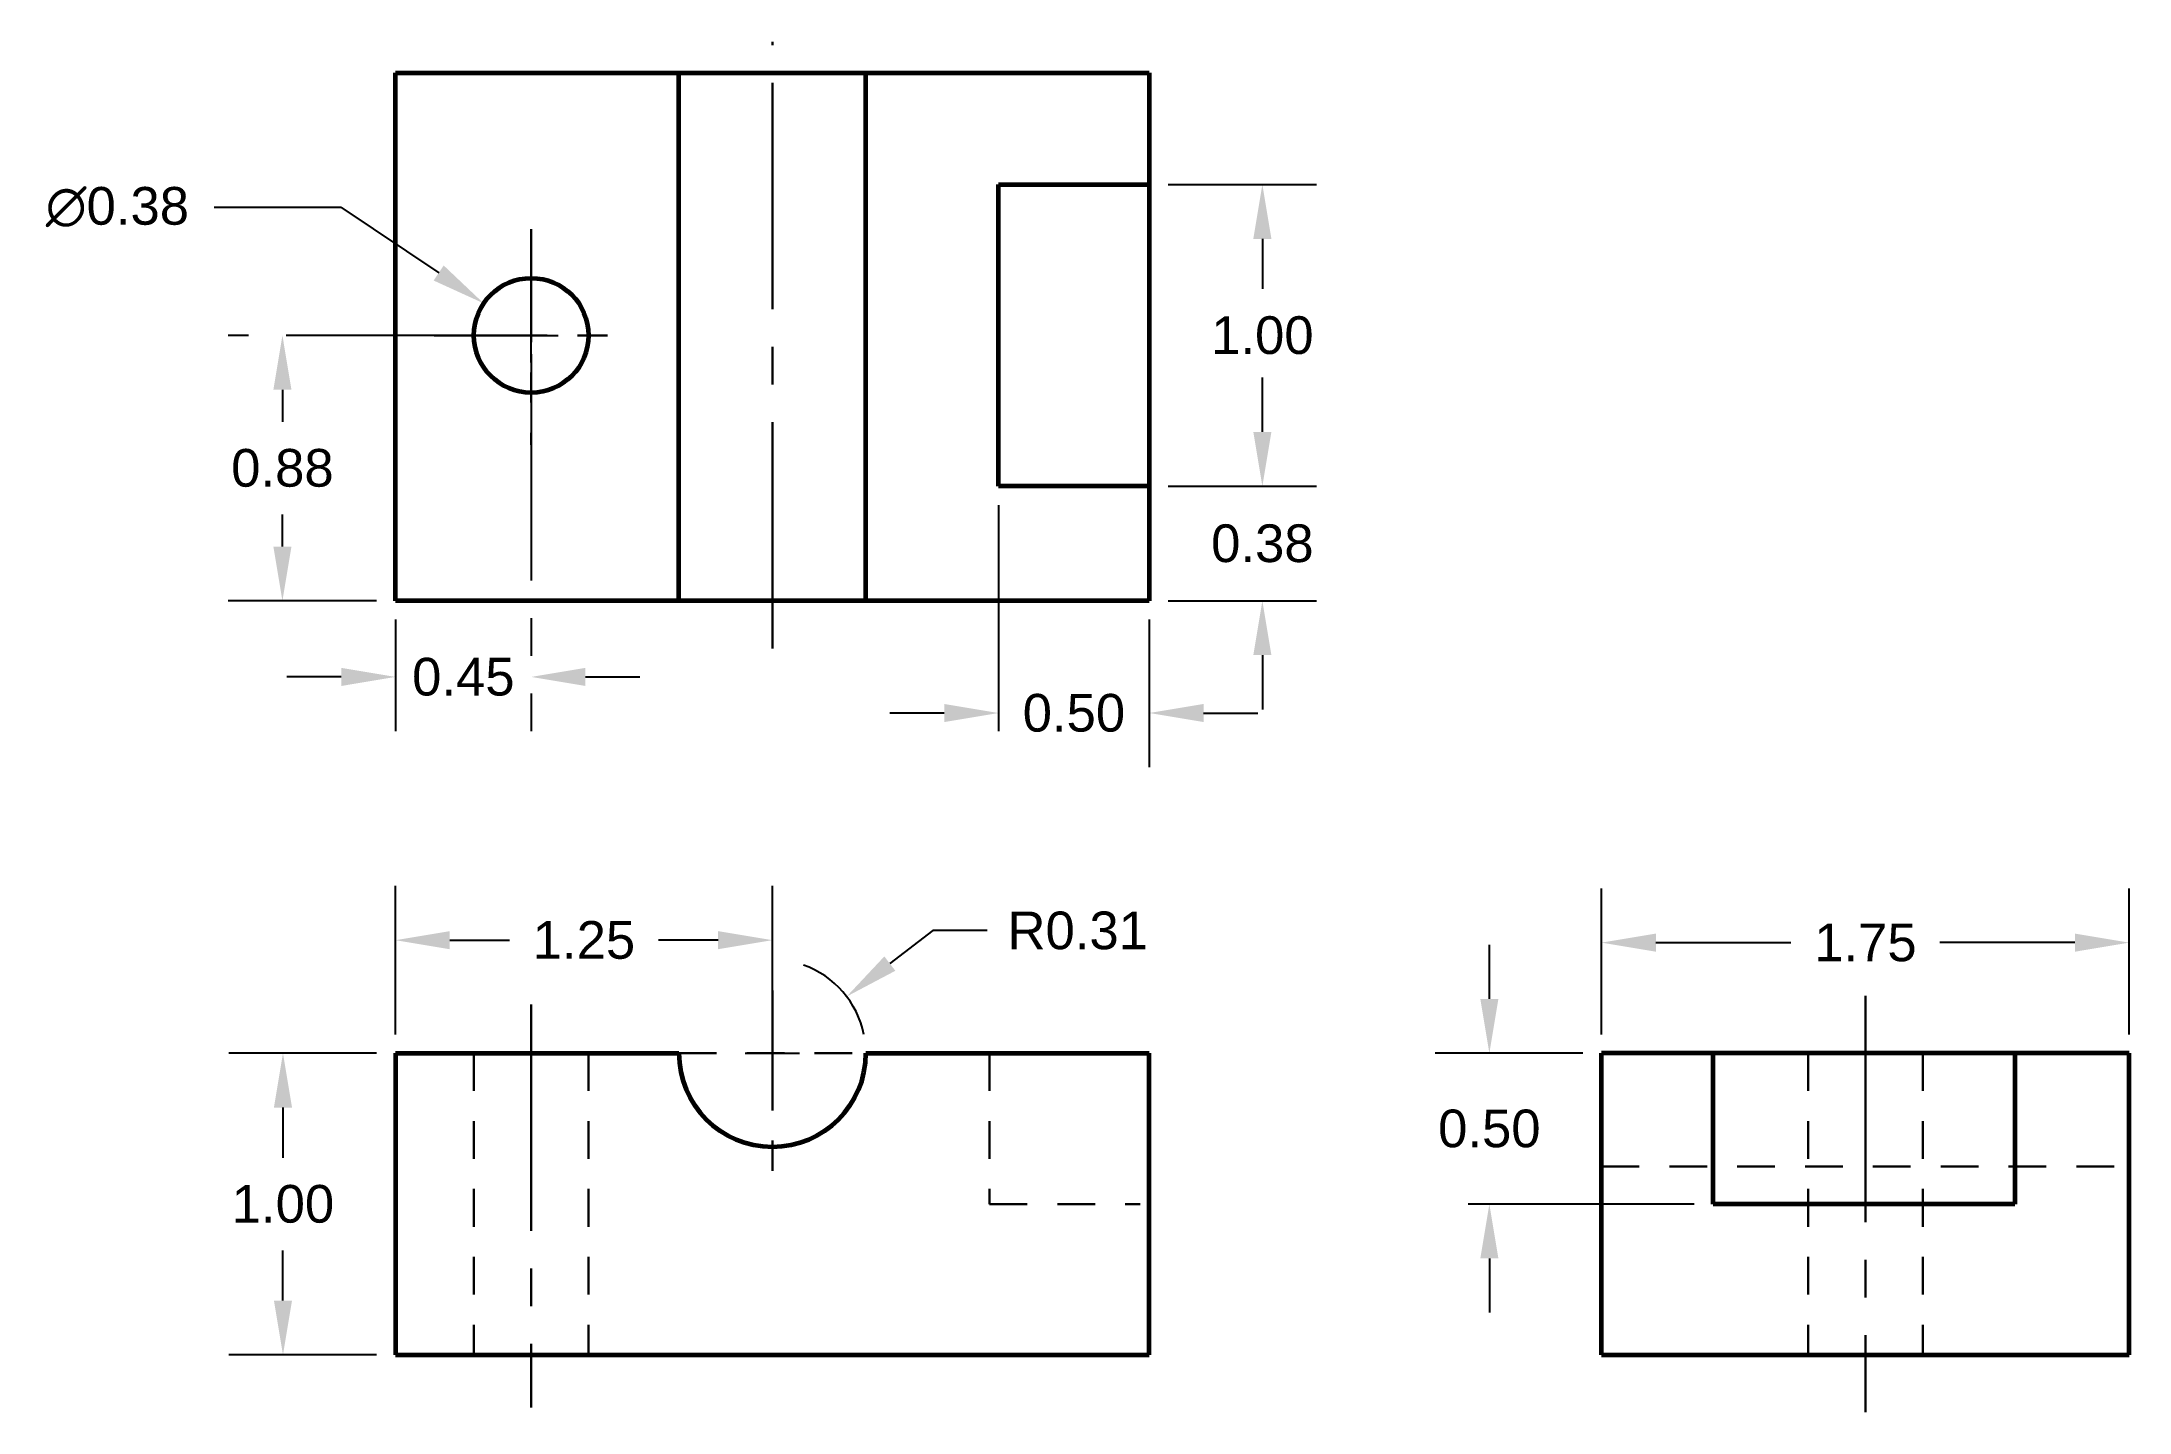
# Model space of a CAD drawing. Header units: inches. Extents: x 1.45 to 8.38, y 1.93 to 6.48.
import ezdxf

# ---------------------------------------------------------------- set-up
doc = ezdxf.new("R2010")
doc.units = ezdxf.units.IN
doc.header["$MEASUREMENT"] = 0
doc.linetypes.add('CENTER2', pattern=[1.125, 0.75, -0.125, 0.125, -0.125])
doc.linetypes.add('HIDDEN2', pattern=[0.1875, 0.125, -0.0625])
for name, color, linetype, lineweight in [('CENTERLINE', 7, 'CENTER2', 30), ('DIMENSION', 7, 'CENTER2', 30), ('HIDDEN', 7, 'HIDDEN2', 30), ('OBJECT', 7, 'Continuous', 60)]:
    doc.layers.add(name, color=color, linetype=linetype, lineweight=lineweight)
doc.styles.get("Standard").update_dxf_attribs({"font": 'arial.ttf'})
doc.dimstyles.get("Standard").update_dxf_attribs({"dimtxt": 0.125, "dimasz": 0.18, "dimexe": 0.18, "dimexo": 0.0625, "dimgap": 0.09, "dimtad": 0, "dimtih": 1, "dimtoh": 1, "dimzin": 0, "dimdsep": 46, "dimtxsty": 'Standard', "dimcen": 0.09, "dimadec": 0, "dimazin": 0, "dimtfac": 1, "dimtofl": 0, "dimtmove": 0, "dimatfit": 3, "dimfxl": 1, "dimtolj": 1, "dimtzin": 0, "dimarcsym": 0})

# ---------------------------------------------------------------- blocks, each defined once
blk = doc.blocks.new('*D1')
at = {"layer": 'Defpoints', "color": 0, "transparency": 16777216}
for p in [(5.125, 6.005), (5.125, 5.005), (5.5, 5.005)]:
    blk.add_point(p, dxfattribs=at)
at = {"layer": 'DIMENSION', "color": 0, "lineweight": -2, "transparency": 16777216}
for p, q in [((5.1875, 6.005), (5.68, 6.005)), ((5.5, 5.825), (5.5, 5.6588)), ((5.5, 5.185), (5.5, 5.3512)), ((5.1875, 5.005), (5.68, 5.005))]:
    blk.add_line(p, q, dxfattribs=at)
at = {"layer": 'DIMENSION', "color": 0, "transparency": 16777216}
for points in [[(5.47, 5.825), (5.53, 5.825), (5.5, 6.005)], [(5.47, 5.185), (5.53, 5.185), (5.5, 5.005)]]:
    blk.add_solid(points, dxfattribs=at)
at = {"layer": 'DIMENSION', "color": 0, "transparency": 16777216, "insert": (5.5, 5.505), "char_height": 0.125, "attachment_point": 5}
blk.add_mtext('\\A1;1.00', dxfattribs=at)
blk = doc.blocks.new('*D2')
at = {"layer": 'Defpoints', "color": 0, "transparency": 16777216}
for p in [(2.9174, 5.6112), (3.2326, 5.3988)]:
    blk.add_point(p, dxfattribs=at)
at = {"layer": 'DIMENSION', "color": 0, "lineweight": -2, "transparency": 16777216}
for p, q in [((2.0232, 5.9303), (2.444, 5.9303)), ((2.444, 5.9303), (2.7682, 5.7118)), ((3.075, 5.415), (3.075, 5.595)), ((2.985, 5.505), (3.165, 5.505))]:
    blk.add_line(p, q, dxfattribs=at)
at = {"layer": 'DIMENSION', "color": 0, "transparency": 16777216}
blk.add_solid([(2.7849, 5.7367), (2.7514, 5.6869), (2.9174, 5.6112)], dxfattribs=at)
at = {"layer": 'DIMENSION', "color": 0, "transparency": 16777216, "insert": (1.7027, 5.9303), "char_height": 0.125, "attachment_point": 5}
blk.add_mtext('\\A1;∅0.38', dxfattribs=at)
blk = doc.blocks.new('*D3')
at = {"layer": 'Defpoints', "color": 0, "transparency": 16777216}
for p in [(3.075, 5.505), (2.25, 4.625), (2.625, 4.625)]:
    blk.add_point(p, dxfattribs=at)
at = {"layer": 'DIMENSION', "color": 0, "lineweight": -2, "transparency": 16777216}
for p, q in [((3.0125, 5.505), (2.07, 5.505)), ((2.25, 5.325), (2.25, 5.2188)), ((2.25, 4.805), (2.25, 4.9112)), ((2.5625, 4.625), (2.07, 4.625))]:
    blk.add_line(p, q, dxfattribs=at)
at = {"layer": 'DIMENSION', "color": 0, "transparency": 16777216}
for points in [[(2.22, 5.325), (2.28, 5.325), (2.25, 5.505)], [(2.22, 4.805), (2.28, 4.805), (2.25, 4.625)]]:
    blk.add_solid(points, dxfattribs=at)
at = {"layer": 'DIMENSION', "color": 0, "transparency": 16777216, "insert": (2.25, 5.065), "char_height": 0.125, "attachment_point": 5}
blk.add_mtext('\\A1;0.88', dxfattribs=at)
blk = doc.blocks.new('*D4')
at = {"layer": 'Defpoints', "color": 0, "transparency": 16777216}
for p in [(3.075, 5.505), (2.625, 4.625), (2.625, 4.3726)]:
    blk.add_point(p, dxfattribs=at)
at = {"layer": 'DIMENSION', "color": 0, "lineweight": -2, "transparency": 16777216}
for p, q in [((3.075, 5.4425), (3.075, 4.1926)), ((2.625, 4.5625), (2.625, 4.1926)), ((2.445, 4.3726), (2.265, 4.3726)), ((3.255, 4.3726), (3.435, 4.3726))]:
    blk.add_line(p, q, dxfattribs=at)
at = {"layer": 'DIMENSION', "color": 0, "transparency": 16777216}
for points in [[(2.445, 4.4026), (2.445, 4.3426), (2.625, 4.3726)], [(3.255, 4.4026), (3.255, 4.3426), (3.075, 4.3726)]]:
    blk.add_solid(points, dxfattribs=at)
at = {"layer": 'DIMENSION', "color": 0, "transparency": 16777216, "insert": (2.85, 4.3726), "char_height": 0.125, "attachment_point": 5}
blk.add_mtext('\\A1;0.45', dxfattribs=at)
blk = doc.blocks.new('*D5')
at = {"layer": 'Defpoints', "color": 0, "transparency": 16777216}
for p in [(5.125, 5.005), (5.125, 4.625), (5.5, 4.625)]:
    blk.add_point(p, dxfattribs=at)
at = {"layer": 'DIMENSION', "color": 0, "lineweight": -2, "transparency": 16777216}
for p, q in [((5.5, 5.185), (5.5, 5.365)), ((5.1875, 5.005), (5.68, 5.005)), ((5.1875, 4.625), (5.68, 4.625)), ((5.5, 4.445), (5.5, 4.265))]:
    blk.add_line(p, q, dxfattribs=at)
at = {"layer": 'DIMENSION', "color": 0, "transparency": 16777216}
for points in [[(5.47, 5.185), (5.53, 5.185), (5.5, 5.005)], [(5.47, 4.445), (5.53, 4.445), (5.5, 4.625)]]:
    blk.add_solid(points, dxfattribs=at)
at = {"layer": 'DIMENSION', "color": 0, "transparency": 16777216, "insert": (5.5, 4.815), "char_height": 0.125, "attachment_point": 5}
blk.add_mtext('\\A1;0.38', dxfattribs=at)
blk = doc.blocks.new('*D6')
at = {"layer": 'Defpoints', "color": 0, "transparency": 16777216}
for p in [(4.625, 5.005), (5.125, 4.625), (5.125, 4.253)]:
    blk.add_point(p, dxfattribs=at)
at = {"layer": 'DIMENSION', "color": 0, "lineweight": -2, "transparency": 16777216}
for p, q in [((4.625, 4.9425), (4.625, 4.073)), ((5.125, 4.5625), (5.125, 4.073)), ((4.445, 4.253), (4.265, 4.253)), ((5.305, 4.253), (5.485, 4.253))]:
    blk.add_line(p, q, dxfattribs=at)
at = {"layer": 'DIMENSION', "color": 0, "transparency": 16777216}
for points in [[(4.445, 4.283), (4.445, 4.223), (4.625, 4.253)], [(5.305, 4.283), (5.305, 4.223), (5.125, 4.253)]]:
    blk.add_solid(points, dxfattribs=at)
at = {"layer": 'DIMENSION', "color": 0, "transparency": 16777216, "insert": (4.875, 4.253), "char_height": 0.125, "attachment_point": 5}
blk.add_mtext('\\A1;0.50', dxfattribs=at)
blk = doc.blocks.new('*D7')
at = {"layer": 'Defpoints', "color": 0, "transparency": 16777216}
for p in [(8.375, 3.4917), (6.625, 3.125), (8.375, 3.125)]:
    blk.add_point(p, dxfattribs=at)
at = {"layer": 'DIMENSION', "color": 0, "lineweight": -2, "transparency": 16777216}
for p, q in [((6.625, 3.1875), (6.625, 3.6717)), ((8.375, 3.1875), (8.375, 3.6717)), ((6.805, 3.4917), (7.2531, 3.4917)), ((8.195, 3.4917), (7.7469, 3.4917))]:
    blk.add_line(p, q, dxfattribs=at)
at = {"layer": 'DIMENSION', "color": 0, "transparency": 16777216}
for points in [[(6.805, 3.5217), (6.805, 3.4617), (6.625, 3.4917)], [(8.195, 3.5217), (8.195, 3.4617), (8.375, 3.4917)]]:
    blk.add_solid(points, dxfattribs=at)
at = {"layer": 'DIMENSION', "color": 0, "transparency": 16777216, "insert": (7.5, 3.4917), "char_height": 0.125, "attachment_point": 5}
blk.add_mtext('\\A1;1.75', dxfattribs=at)
blk = doc.blocks.new('*D8')
at = {"layer": 'Defpoints', "color": 0, "transparency": 16777216}
for p in [(6.2528, 3.125), (6.625, 3.125), (6.995, 2.625)]:
    blk.add_point(p, dxfattribs=at)
at = {"layer": 'DIMENSION', "color": 0, "lineweight": -2, "transparency": 16777216}
for p, q in [((6.2528, 3.305), (6.2528, 3.485)), ((6.5625, 3.125), (6.0728, 3.125)), ((6.9325, 2.625), (6.0728, 2.625)), ((6.2528, 2.445), (6.2528, 2.265))]:
    blk.add_line(p, q, dxfattribs=at)
at = {"layer": 'DIMENSION', "color": 0, "transparency": 16777216}
for points in [[(6.2228, 3.305), (6.2828, 3.305), (6.2528, 3.125)], [(6.2228, 2.445), (6.2828, 2.445), (6.2528, 2.625)]]:
    blk.add_solid(points, dxfattribs=at)
at = {"layer": 'DIMENSION', "color": 0, "transparency": 16777216, "insert": (6.2528, 2.875), "char_height": 0.125, "attachment_point": 5}
blk.add_mtext('\\A1;0.50', dxfattribs=at)
blk = doc.blocks.new('*D9')
at = {"layer": 'Defpoints', "color": 0, "transparency": 16777216}
for p in [(2.625, 3.125), (2.2518, 2.125), (2.625, 2.125)]:
    blk.add_point(p, dxfattribs=at)
at = {"layer": 'DIMENSION', "color": 0, "lineweight": -2, "transparency": 16777216}
for p, q in [((2.5625, 3.125), (2.0718, 3.125)), ((2.2518, 2.945), (2.2518, 2.7788)), ((2.2518, 2.305), (2.2518, 2.4712)), ((2.5625, 2.125), (2.0718, 2.125))]:
    blk.add_line(p, q, dxfattribs=at)
at = {"layer": 'DIMENSION', "color": 0, "transparency": 16777216}
for points in [[(2.2218, 2.945), (2.2818, 2.945), (2.2518, 3.125)], [(2.2218, 2.305), (2.2818, 2.305), (2.2518, 2.125)]]:
    blk.add_solid(points, dxfattribs=at)
at = {"layer": 'DIMENSION', "color": 0, "transparency": 16777216, "insert": (2.2518, 2.625), "char_height": 0.125, "attachment_point": 5}
blk.add_mtext('\\A1;1.00', dxfattribs=at)
blk = doc.blocks.new('*D10')
at = {"layer": 'Defpoints', "color": 0, "transparency": 16777216}
for p in [(3.875, 3.4999), (2.625, 3.125), (3.875, 3.125)]:
    blk.add_point(p, dxfattribs=at)
at = {"layer": 'DIMENSION', "color": 0, "lineweight": -2, "transparency": 16777216}
for p, q in [((2.625, 3.1875), (2.625, 3.6799)), ((3.875, 3.1875), (3.875, 3.6799)), ((2.805, 3.4999), (3.0031, 3.4999)), ((3.695, 3.4999), (3.4969, 3.4999))]:
    blk.add_line(p, q, dxfattribs=at)
at = {"layer": 'DIMENSION', "color": 0, "transparency": 16777216}
for points in [[(2.805, 3.5299), (2.805, 3.4699), (2.625, 3.4999)], [(3.695, 3.5299), (3.695, 3.4699), (3.875, 3.4999)]]:
    blk.add_solid(points, dxfattribs=at)
at = {"layer": 'DIMENSION', "color": 0, "transparency": 16777216, "insert": (3.25, 3.4999), "char_height": 0.125, "attachment_point": 5}
blk.add_mtext('\\A1;1.25', dxfattribs=at)
blk = doc.blocks.new('*D12')
at = {"layer": 'Defpoints', "color": 0, "transparency": 16777216}
for p in [(4.1214, 3.3131), (3.875, 3.125)]:
    blk.add_point(p, dxfattribs=at)
at = {"layer": 'DIMENSION', "color": 0, "lineweight": -2, "transparency": 16777216}
for p, q in [((4.4076, 3.5315), (4.2645, 3.4223)), ((4.5876, 3.5315), (4.4076, 3.5315)), ((3.875, 3.035), (3.875, 3.215)), ((3.785, 3.125), (3.965, 3.125))]:
    blk.add_line(p, q, dxfattribs=at)
blk.add_arc((3.875, 3.125), 0.31, 11.55157, 70.61965, dxfattribs=at)
at = {"layer": 'DIMENSION', "color": 0, "transparency": 16777216}
blk.add_solid([(4.2463, 3.4461), (4.2827, 3.3984), (4.1214, 3.3131)], dxfattribs=at)
at = {"layer": 'DIMENSION', "color": 0, "transparency": 16777216, "insert": (4.8877, 3.5315), "char_height": 0.125, "attachment_point": 5}
blk.add_mtext('\\A1;R0.31', dxfattribs=at)

msp = doc.modelspace()

# ---------------------------------------------------------------- linework, layer by layer
at = {"layer": 'CENTERLINE'}
for p, q in [((3.875, 4.4668), (3.875, 6.4784)), ((3.075, 3.2863), (3.075, 1.9504)), ((7.5, 3.315), (7.5, 1.9349))]:
    msp.add_line(p, q, dxfattribs=at)
at = {"layer": 'CENTERLINE', "ltscale": 0.5}
for p, q in [((3.075, 5.8571), (3.075, 5.1425)), ((2.7535, 5.505), (3.3986, 5.505))]:
    msp.add_line(p, q, dxfattribs=at)
at = {"layer": 'CENTERLINE', "ltscale": 0.53}
msp.add_line((3.875, 3.3329), (3.875, 2.7038), dxfattribs=at)
at = {"layer": 'HIDDEN'}
for p, q in [((2.8851, 3.125), (2.8851, 2.125)), ((3.265, 3.125), (3.265, 2.125)), ((3.565, 3.125), (4.185, 3.125)), ((4.595, 3.125), (4.595, 2.625)), ((7.31, 3.125), (7.31, 2.125)), ((7.69, 3.125), (7.69, 2.125)), ((6.625, 2.75), (8.375, 2.75)), ((4.595, 2.625), (5.095, 2.625))]:
    msp.add_line(p, q, dxfattribs=at)
at = {"layer": 'OBJECT'}
for p, q in [((2.625, 6.375), (5.125, 6.375)), ((2.625, 4.625), (2.625, 6.375)), ((3.565, 4.625), (3.565, 6.375)), ((4.185, 4.625), (4.185, 6.375)), ((5.125, 6.375), (5.125, 4.625)), ((4.625, 5.005), (4.625, 6.005)), ((4.625, 6.005), (5.125, 6.005)), ((5.125, 5.005), (4.625, 5.005)), ((5.125, 4.625), (2.625, 4.625)), ((2.625, 3.125), (2.625, 2.125)), ((2.625, 3.125), (3.565, 3.125)), ((4.185, 3.125), (5.125, 3.125)), ((5.125, 2.125), (5.125, 3.125)), ((6.625, 2.125), (6.625, 3.125)), ((7.995, 3.125), (6.625, 3.125)), ((6.995, 2.625), (6.995, 3.125)), ((8.375, 3.125), (7.995, 3.125)), ((7.995, 3.125), (7.995, 2.625)), ((8.375, 2.125), (8.375, 3.125)), ((7.995, 2.625), (6.995, 2.625)), ((2.625, 2.125), (5.125, 2.125)), ((6.625, 2.125), (8.375, 2.125))]:
    msp.add_line(p, q, dxfattribs=at)
msp.add_circle((3.075, 5.505), 0.19, dxfattribs=at)
msp.add_arc((3.875, 3.125), 0.31, 180, 0, dxfattribs=at)

# ---------------------------------------------------------------- dimensions: what is measured, and where the dimension line sits
at = {"layer": 'DIMENSION'}
dim = msp.add_diameter_dim_2p(p1=(3.2326, 5.3988), p2=(2.9174, 5.6112), dimstyle='Standard', dxfattribs=at)
dim.commit()
dim.dimension.update_dxf_attribs({"geometry": '*D2', "text_midpoint": (1.7027, 5.9303), "dimtype": 163})
for base, p1, p2, picture, middle in [((5.5, 5.005), (5.125, 6.005), (5.125, 5.005), '*D1', (5.5, 5.505)), ((2.25, 4.625), (3.075, 5.505), (2.625, 4.625), '*D3', (2.25, 5.065)), ((5.5, 4.625), (5.125, 5.005), (5.125, 4.625), '*D5', (5.5, 4.815)), ((6.2528, 3.125), (6.995, 2.625), (6.625, 3.125), '*D8', (6.2528, 2.875)), ((2.2518, 2.125), (2.625, 3.125), (2.625, 2.125), '*D9', (2.2518, 2.625))]:
    dim = msp.add_linear_dim(base=base, p1=p1, p2=p2, angle=90, dimstyle='Standard', dxfattribs=at)
    dim.commit()
    dim.dimension.update_dxf_attribs({"geometry": picture, "text_midpoint": middle})
for base, p1, p2, picture, middle in [((2.625, 4.3726), (3.075, 5.505), (2.625, 4.625), '*D4', (2.85, 4.3726)), ((5.125, 4.253), (4.625, 5.005), (5.125, 4.625), '*D6', (4.875, 4.253))]:
    dim = msp.add_linear_dim(base=base, p1=p1, p2=p2, dimstyle='Standard', dxfattribs=at)
    dim.commit()
    dim.dimension.update_dxf_attribs({"geometry": picture, "text_midpoint": middle, "dimtype": 160})
for base, p1, p2, picture, middle in [((3.875, 3.4999), (2.625, 3.125), (3.875, 3.125), '*D10', (3.25, 3.4999)), ((8.375, 3.4917), (6.625, 3.125), (8.375, 3.125), '*D7', (7.5, 3.4917))]:
    dim = msp.add_linear_dim(base=base, p1=p1, p2=p2, dimstyle='Standard', dxfattribs=at)
    dim.commit()
    dim.dimension.update_dxf_attribs({"geometry": picture, "text_midpoint": middle})
dim = msp.add_radius_dim(center=(3.875, 3.125), mpoint=(4.1214, 3.3131), dimstyle='Standard', dxfattribs=at)
dim.commit()
dim.dimension.update_dxf_attribs({"geometry": '*D12', "text_midpoint": (4.8877, 3.5315)})

doc.saveas('drawing.dxf')
